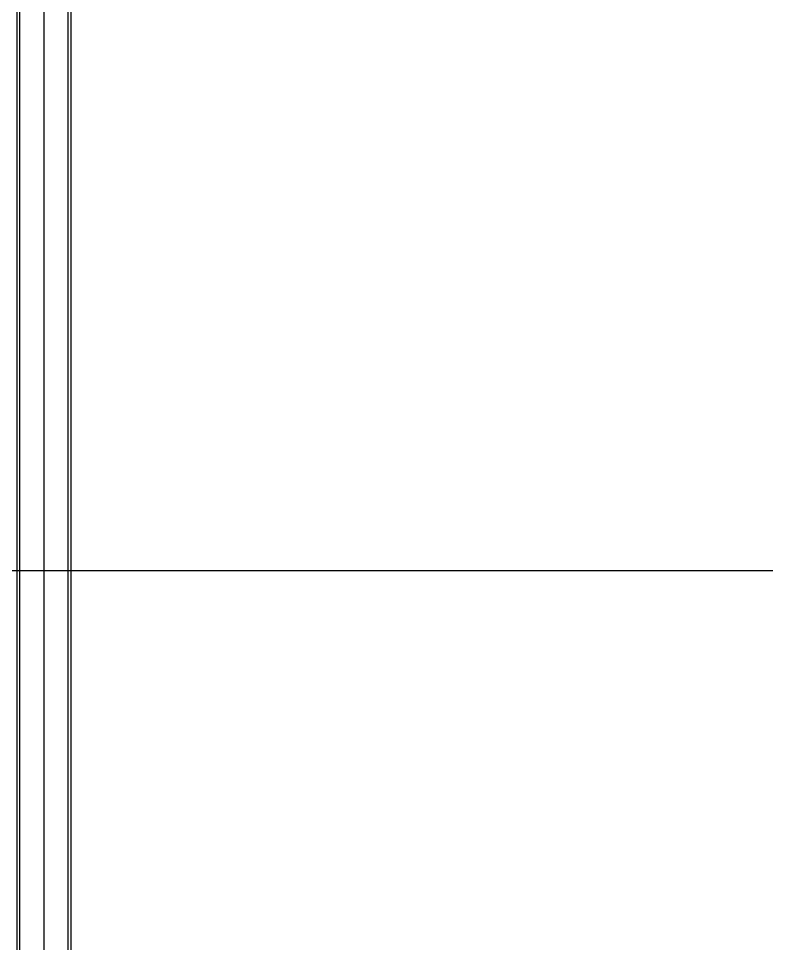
# Model space of a CAD drawing. Header units: millimetres. Extents: x 5349504 to 6791112, y -2212455 to -2153443.
# Drawn here: x 6281355 to 6286920, y -2195997 to -2189112 of the extents above; entities that cross this region are included whole.
import ezdxf
from ezdxf.xclip import XClip

# ---------------------------------------------------------------- set-up
doc = ezdxf.new("R2010")
doc.units = ezdxf.units.MM
doc.header["$LTSCALE"] = 400
doc.header["$XCLIPFRAME"] = 2
doc.linetypes.add('CEN', pattern=[62, 60, -1, 0, -1])
doc.layers.get('DEFPOINTS').update_dxf_attribs({"color": 140})
doc.layers.add('5ELEV', color=5, linetype='Continuous')
doc.layers.add('CEN', color=1, linetype='CEN')

# ---------------------------------------------------------------- blocks, each defined once
blk = doc.blocks.new('BL-ROOF_SECT_1')
at = {"layer": 'CEN'}
blk.add_line((24475, 4088.4), (24475, -1487.1), dxfattribs=at)
at = {"layer": 'DEFPOINTS'}
blk.add_line((22087.5, 4088.4), (22087.5, -1487.1), dxfattribs=at)

msp = doc.modelspace()

# ---------------------------------------------------------------- linework, layer by layer
at = {"layer": '5ELEV'}
for points in [[(6281743.9, -2198263.6), (6281343.9, -2198263.6), (6281343.9, -2186336.9), (6281743.9, -2186336.9)], [(6281722.9, -2198263.6), (6281364.9, -2198263.6), (6281364.9, -2186336.9), (6281722.9, -2186336.9)]]:
    msp.add_lwpolyline(points, close=True, dxfattribs=at)
at = {"layer": 'CEN'}
for p, q in [((6281543.9, -2159974.5), (6281543.9, -2208365.5)), ((6396932, -2193223.6), (6234214.5, -2193223.6))]:
    msp.add_line(p, q, dxfattribs=at)

# ---------------------------------------------------------------- block references
at = {"layer": '5ELEV'}
ref = msp.add_blockref('BL-ROOF_SECT_1', (6262043.9, -2188923.6), dxfattribs=at)
XClip(ref).set_block_clipping_path([(0, -100), (97500, 4500)])

doc.saveas('drawing.dxf')
